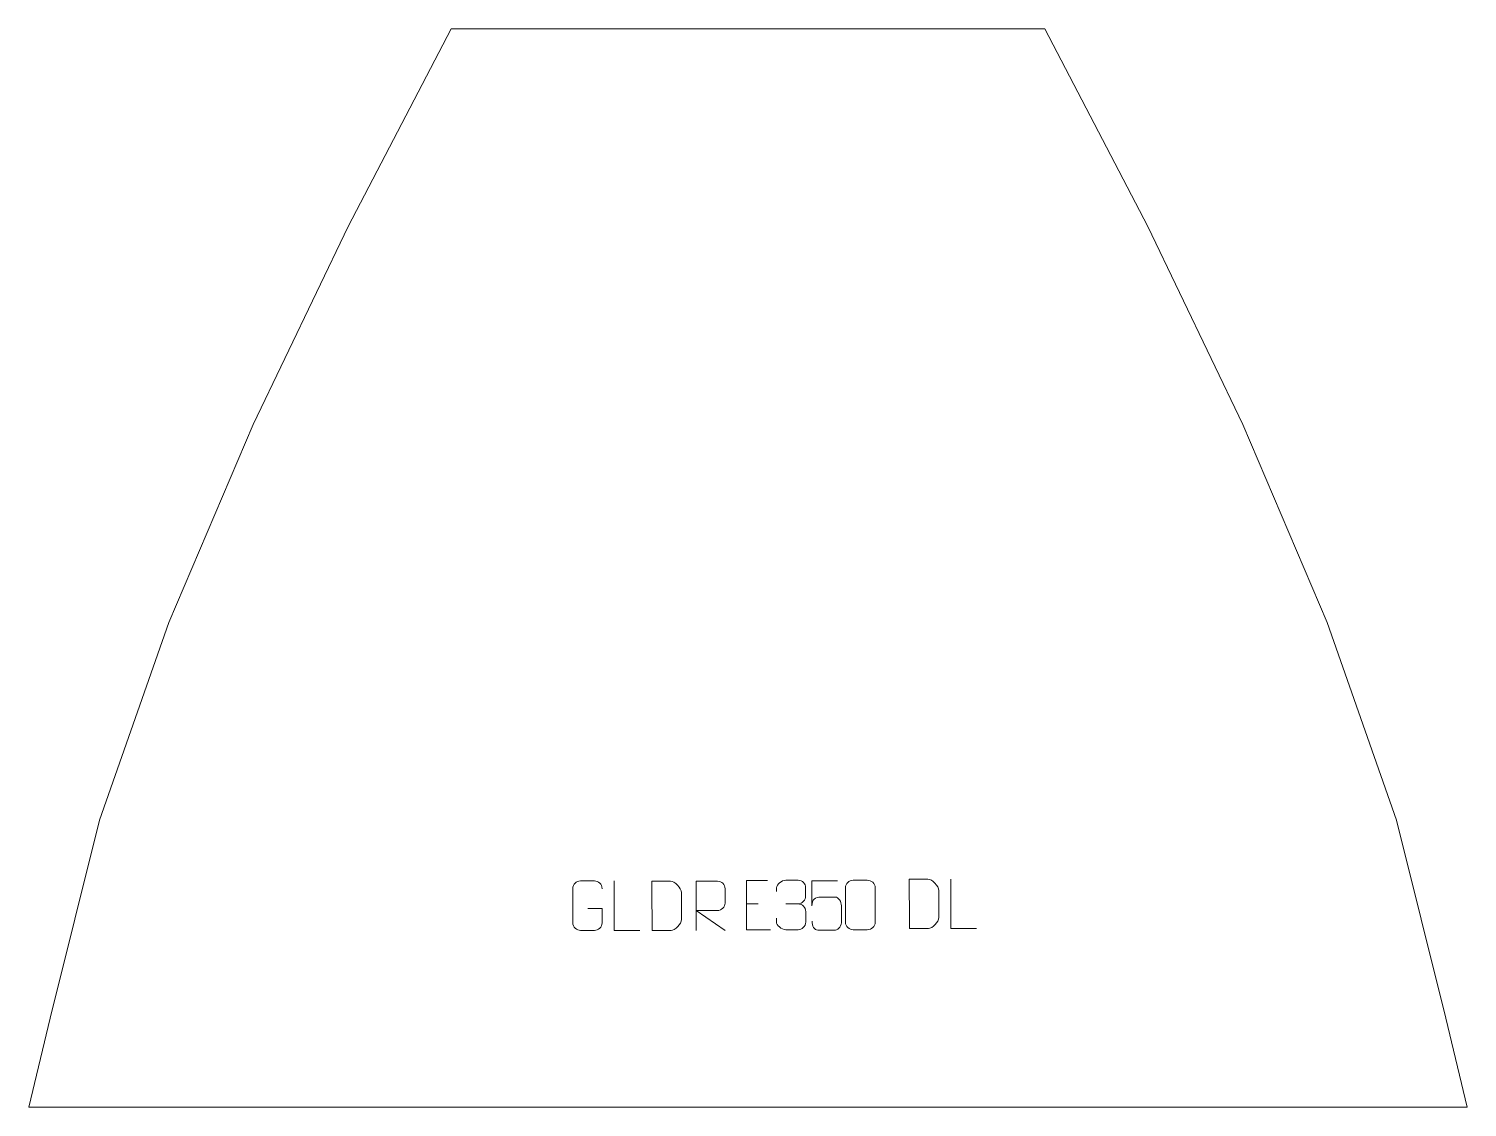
# Model space of a CAD drawing. Header units: millimetres. Extents: x -350 to 377, y 870 to 1415.
import ezdxf

# ---------------------------------------------------------------- set-up
doc = ezdxf.new("R2010")
doc.units = ezdxf.units.MM
doc.header["$MEASUREMENT"] = 0
doc.layers.add('layer 1', color=7, linetype='Continuous')

msp = doc.modelspace()

# ---------------------------------------------------------------- linework, layer by layer
at = {"layer": 'layer 1', "color": 242, "lineweight": 9}
msp.add_open_spline([(-136.6888, 1414.554), (-136.6888, 1414.554), (163.3125, 1414.554), (163.3125, 1414.554), (163.3125, 1414.554), (163.3125, 1414.554), (215.3117, 1314.5539), (215.3117, 1314.5539), (215.3117, 1314.5539), (215.3117, 1314.5539), (263.3106, 1214.5538), (263.3106, 1214.5538), (263.3106, 1214.5538), (263.3106, 1214.5538), (305.8104, 1114.5532), (305.8104, 1114.5532), (305.8104, 1114.5532), (305.8104, 1114.5532), (340.8108, 1014.5546), (340.8108, 1014.5546), (340.8108, 1014.5546), (340.8108, 1014.5546), (365.81, 914.5546), (365.81, 914.5546), (365.81, 914.5546), (365.81, 914.5546), (376.6104, 869.5544), (376.6104, 869.5544), (376.6104, 869.5544), (376.6104, 869.5544), (-349.9887, 869.5544), (-349.9887, 869.5544), (-349.9887, 869.5544), (-349.9887, 869.5544), (-339.1883, 914.5546), (-339.1883, 914.5546), (-339.1883, 914.5546), (-339.1883, 914.5546), (-314.1871, 1014.5546), (-314.1871, 1014.5546), (-314.1871, 1014.5546), (-314.1871, 1014.5546), (-279.1882, 1114.5532), (-279.1882, 1114.5532), (-279.1882, 1114.5532), (-279.1882, 1114.5532), (-236.6889, 1214.5538), (-236.6889, 1214.5538), (-236.6889, 1214.5538), (-236.6889, 1214.5538), (-188.688, 1314.5539), (-188.688, 1314.5539), (-188.688, 1314.5539), (-188.688, 1314.5539), (-136.6888, 1414.554), (-136.6888, 1414.554)], degree=3, knots=[0, 0, 0, 0, 0.06666667, 0.06666667, 0.06666667, 0.06666667, 0.13333333, 0.13333333, 0.13333333, 0.13333333, 0.2, 0.2, 0.2, 0.2, 0.26666667, 0.26666667, 0.26666667, 0.26666667, 0.33333333, 0.33333333, 0.33333333, 0.33333333, 0.4, 0.4, 0.4, 0.4, 0.46666667, 0.46666667, 0.46666667, 0.46666667, 0.53333333, 0.53333333, 0.53333333, 0.53333333, 0.6, 0.6, 0.6, 0.6, 0.66666667, 0.66666667, 0.66666667, 0.66666667, 0.73333333, 0.73333333, 0.73333333, 0.73333333, 0.8, 0.8, 0.8, 0.8, 0.86666667, 0.86666667, 0.86666667, 0.86666667, 1, 1, 1, 1], dxfattribs=at)
at = {"layer": 'layer 1', "color": 250, "lineweight": 9}
for points, knots in [([(-67.5116, 969.9221), (-67.5116, 969.9221), (-60.3435, 969.9221), (-60.3435, 969.9221), (-60.3435, 969.9221), (-60.3435, 969.9221), (-60.3435, 962.754), (-60.3435, 962.754), (-60.3435, 962.754), (-60.4832, 960.4306), (-62.1604, 958.951), (-64.3082, 958.9402), (-64.3082, 958.9402), (-66.64, 958.9406), (-68.972, 958.9406), (-71.3035, 958.9402), (-71.3035, 958.9402), (-73.2284, 958.8348), (-75.2006, 960.7193), (-75.1894, 962.7366), (-75.1894, 962.7366), (-75.189, 968.5067), (-75.189, 974.2764), (-75.1894, 980.0457), (-75.1894, 980.0457), (-75.1852, 982.1838), (-73.4384, 983.903), (-71.2861, 983.8896), (-71.2861, 983.8896), (-68.9604, 983.8896), (-66.6343, 983.8896), (-64.3082, 983.8896), (-64.3082, 983.8896), (-62.3615, 983.925), (-60.3701, 982.4335), (-60.3435, 979.9958)], [0, 0, 0, 0, 0.1, 0.1, 0.1, 0.1, 0.2, 0.2, 0.2, 0.2, 0.3, 0.3, 0.3, 0.3, 0.4, 0.4, 0.4, 0.4, 0.5, 0.5, 0.5, 0.5, 0.6, 0.6, 0.6, 0.6, 0.7, 0.7, 0.7, 0.7, 0.8, 0.8, 0.8, 0.8, 1, 1, 1, 1]), ([(-41.292, 958.9363), (-41.292, 958.9363), (-54.2411, 958.9363), (-54.2411, 958.9363), (-54.2411, 958.9363), (-54.2411, 958.9363), (-54.2411, 983.8899), (-54.2411, 983.8899)], [0, 0, 0, 0, 0.33333333, 0.33333333, 0.33333333, 0.33333333, 1, 1, 1, 1]), ([(-35.1587, 958.9295), (-32.8269, 958.9299), (-27.8767, 958.9059), (-25.5452, 958.9056), (-25.5452, 958.9056), (-23.6202, 958.8002), (-20.3016, 962.3418), (-20.3128, 964.3591), (-20.3128, 964.3591), (-20.3132, 970.1292), (-20.3132, 972.2989), (-20.3128, 978.0682), (-20.3128, 978.0682), (-20.3171, 980.2063), (-23.6916, 983.8664), (-25.844, 983.8529), (-25.844, 983.8529), (-28.1697, 983.8529), (-32.894, 983.8529), (-35.2201, 983.8529), (-35.2201, 983.8529), (-35.2197, 978.106), (-35.1584, 964.6768), (-35.1587, 958.9295)], [0, 0, 0, 0, 0.14285714, 0.14285714, 0.14285714, 0.14285714, 0.28571429, 0.28571429, 0.28571429, 0.28571429, 0.42857143, 0.42857143, 0.42857143, 0.42857143, 0.57142857, 0.57142857, 0.57142857, 0.57142857, 0.71428571, 0.71428571, 0.71428571, 0.71428571, 1, 1, 1, 1]), ([(-12.9295, 958.83), (-12.9295, 958.83), (-12.9295, 983.7835), (-12.9295, 983.7835), (-12.9295, 983.7835), (-9.3347, 983.7835), (-5.7392, 983.7835), (-2.144, 983.7835), (-2.144, 983.7835), (0.1813, 983.7458), (1.7386, 982.2558), (1.7345, 979.8894), (1.7345, 979.8894), (1.7341, 977.8539), (1.7341, 974.7945), (1.7345, 972.7585), (1.7345, 972.7585), (1.728, 970.883), (-0.0843, 968.9412), (-2.0938, 968.9221), (-2.0938, 968.9221), (-2.0938, 968.9221), (-12.9295, 968.9221), (-12.9295, 968.9221), (-12.9295, 968.9221), (-12.9295, 968.9221), (1.7252, 958.83), (1.7252, 958.83)], [0, 0, 0, 0, 0.125, 0.125, 0.125, 0.125, 0.25, 0.25, 0.25, 0.25, 0.375, 0.375, 0.375, 0.375, 0.5, 0.5, 0.5, 0.5, 0.625, 0.625, 0.625, 0.625, 0.75, 0.75, 0.75, 0.75, 1, 1, 1, 1]), ([(23.1294, 984.1721), (23.1294, 984.1721), (12.6234, 984.1721), (12.6234, 984.1721), (12.6234, 984.1721), (12.6234, 984.1721), (12.6234, 959.2185), (12.6234, 959.2185), (12.6234, 959.2185), (12.6234, 959.2185), (24.7549, 959.2185), (24.7549, 959.2185)], [0, 0, 0, 0, 0.25, 0.25, 0.25, 0.25, 0.5, 0.5, 0.5, 0.5, 1, 1, 1, 1]), ([(27.6929, 978.5519), (27.6929, 978.5519), (27.6929, 980.4091), (27.6929, 980.4091), (27.6929, 980.4091), (27.6786, 982.151), (30.3431, 984.2691), (32.4022, 984.2464), (32.4022, 984.2464), (34.4663, 984.2464), (36.5303, 984.2464), (38.594, 984.2464), (38.594, 984.2464), (40.7885, 984.2552), (42.3868, 982.4084), (42.4312, 980.4963), (42.4312, 980.4963), (42.4308, 979.0612), (42.4308, 977.6261), (42.4312, 976.1906), (42.4312, 976.1906), (42.3826, 974.5371), (40.78, 972.3071), (38.5817, 972.3171), (38.5817, 972.3171), (40.7854, 972.3059), (42.3934, 970.5027), (42.4474, 968.4432), (42.4474, 968.4432), (42.447, 966.6585), (42.447, 964.8738), (42.4474, 963.0887), (42.4474, 963.0887), (42.4575, 961.0273), (40.4026, 959.2642), (38.5817, 959.2723), (38.5817, 959.2723), (36.5164, 959.2726), (34.4512, 959.2726), (32.3856, 959.2723), (32.3856, 959.2723), (30.217, 959.2838), (27.686, 961.684), (27.6674, 963.1458), (27.6674, 963.1458), (27.6674, 963.1458), (27.6674, 965.0544), (27.6674, 965.0544)], [0, 0, 0, 0, 0.07692308, 0.07692308, 0.07692308, 0.07692308, 0.15384615, 0.15384615, 0.15384615, 0.15384615, 0.23076923, 0.23076923, 0.23076923, 0.23076923, 0.30769231, 0.30769231, 0.30769231, 0.30769231, 0.38461538, 0.38461538, 0.38461538, 0.38461538, 0.46153846, 0.46153846, 0.46153846, 0.46153846, 0.53846154, 0.53846154, 0.53846154, 0.53846154, 0.61538462, 0.61538462, 0.61538462, 0.61538462, 0.69230769, 0.69230769, 0.69230769, 0.69230769, 0.76923077, 0.76923077, 0.76923077, 0.76923077, 0.84615385, 0.84615385, 0.84615385, 0.84615385, 1, 1, 1, 1]), ([(58.4665, 984.0097), (58.4665, 984.0097), (45.6148, 984.0097), (45.6148, 984.0097), (45.6148, 984.0097), (45.6151, 979.7791), (45.6151, 975.5482), (45.6148, 971.317), (45.6148, 971.317), (45.6145, 974.6271), (47.2455, 975.6989), (50.0575, 975.7594), (50.0575, 975.7594), (52.4971, 975.7597), (54.9366, 975.7597), (57.3758, 975.7594), (57.3758, 975.7594), (59.0256, 975.7662), (60.5005, 973.3857), (60.529, 971.317), (60.529, 971.317), (60.5287, 968.7297), (60.5287, 966.1421), (60.529, 963.5544), (60.529, 963.5544), (60.5752, 961.595), (59.0758, 959.1587), (57.4499, 959.1002), (57.4499, 959.1002), (55.4934, 959.1005), (50.5984, 959.1005), (48.6414, 959.1002), (48.6414, 959.1002), (46.7959, 959.0914), (45.6888, 961.0562), (45.668, 963.6073)], [0, 0, 0, 0, 0.1, 0.1, 0.1, 0.1, 0.2, 0.2, 0.2, 0.2, 0.3, 0.3, 0.3, 0.3, 0.4, 0.4, 0.4, 0.4, 0.5, 0.5, 0.5, 0.5, 0.6, 0.6, 0.6, 0.6, 0.7, 0.7, 0.7, 0.7, 0.8, 0.8, 0.8, 0.8, 1, 1, 1, 1]), ([(66.4768, 984.2587), (68.8429, 984.2587), (71.2094, 984.2587), (73.5759, 984.2587), (73.5759, 984.2587), (75.5564, 984.2943), (77.5824, 982.8), (77.6095, 980.3579), (77.6095, 980.3579), (77.6091, 974.6005), (77.6091, 968.8427), (77.6095, 963.0845), (77.6095, 963.0845), (77.4674, 960.7569), (75.761, 959.2746), (73.5759, 959.2638), (73.5759, 959.2638), (71.2035, 959.2642), (68.8311, 959.2642), (66.4591, 959.2638), (66.4591, 959.2638), (64.5006, 959.1582), (62.4942, 961.0461), (62.5056, 963.0671), (62.5056, 963.0671), (62.506, 968.8477), (62.506, 974.628), (62.5056, 980.4078), (62.5056, 980.4078), (62.5099, 982.5498), (64.287, 984.2723), (66.4768, 984.2587)], [0, 0, 0, 0, 0.11111111, 0.11111111, 0.11111111, 0.11111111, 0.22222222, 0.22222222, 0.22222222, 0.22222222, 0.33333333, 0.33333333, 0.33333333, 0.33333333, 0.44444444, 0.44444444, 0.44444444, 0.44444444, 0.55555556, 0.55555556, 0.55555556, 0.55555556, 0.66666667, 0.66666667, 0.66666667, 0.66666667, 0.77777778, 0.77777778, 0.77777778, 0.77777778, 1, 1, 1, 1]), ([(94.8413, 959.9295), (97.1731, 959.9299), (102.1233, 959.9059), (104.4548, 959.9056), (104.4548, 959.9056), (106.3798, 959.8002), (109.6984, 963.3418), (109.6872, 965.3591), (109.6872, 965.3591), (109.6868, 971.1292), (109.6868, 973.2989), (109.6872, 979.0682), (109.6872, 979.0682), (109.6829, 981.2063), (106.3084, 984.8664), (104.156, 984.8529), (104.156, 984.8529), (101.8303, 984.8529), (97.106, 984.8529), (94.7799, 984.8529), (94.7799, 984.8529), (94.7803, 979.106), (94.8416, 965.6768), (94.8413, 959.9295)], [0, 0, 0, 0, 0.14285714, 0.14285714, 0.14285714, 0.14285714, 0.28571429, 0.28571429, 0.28571429, 0.28571429, 0.42857143, 0.42857143, 0.42857143, 0.42857143, 0.57142857, 0.57142857, 0.57142857, 0.57142857, 0.71428571, 0.71428571, 0.71428571, 0.71428571, 1, 1, 1, 1]), ([(128.708, 959.9363), (128.708, 959.9363), (115.7589, 959.9363), (115.7589, 959.9363), (115.7589, 959.9363), (115.7589, 959.9363), (115.7589, 984.8899), (115.7589, 984.8899)], [0, 0, 0, 0, 0.33333333, 0.33333333, 0.33333333, 0.33333333, 1, 1, 1, 1])]:
    msp.add_open_spline(points, degree=3, knots=knots, dxfattribs=at)
for points in [[(12.6234, 972.2924), (12.6234, 972.2924), (18.473, 972.2924), (18.473, 972.2924)], [(32.4026, 972.3067), (32.4026, 972.3067), (38.599, 972.3067), (38.599, 972.3067)]]:
    msp.add_open_spline(points, degree=3, dxfattribs=at)

doc.saveas('drawing.dxf')
